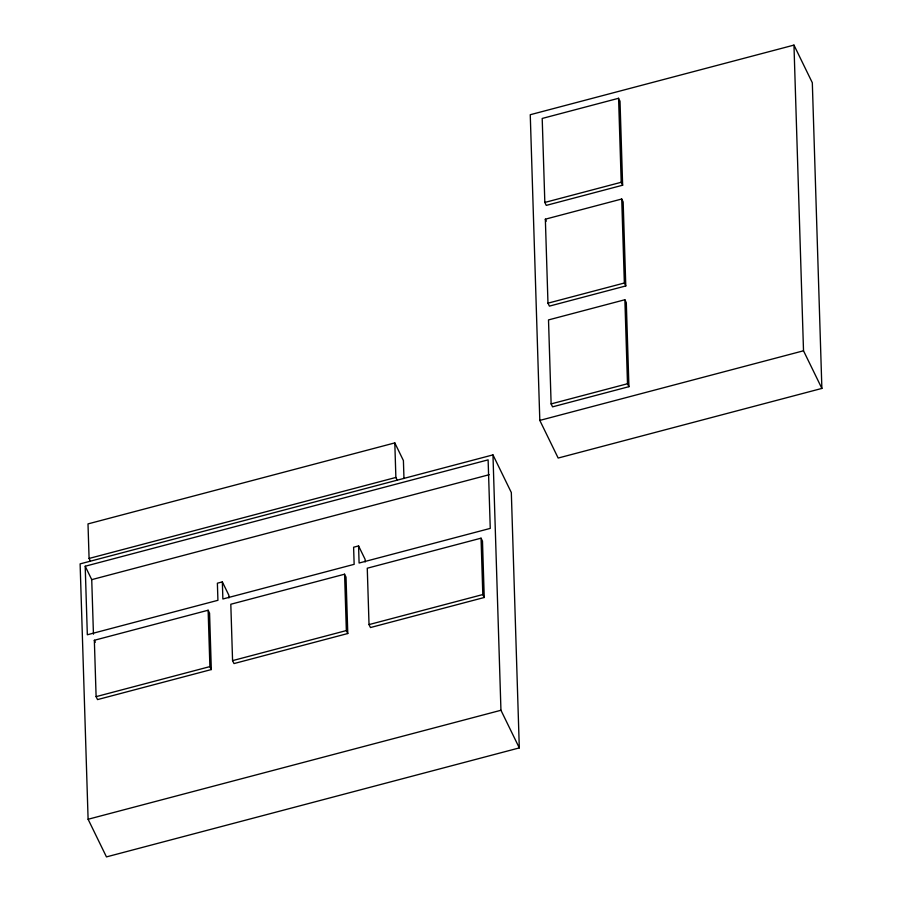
<?xml version="1.0" encoding="UTF-8"?>
<svg xmlns="http://www.w3.org/2000/svg" width="902" height="902" viewBox="0 0 902 902"><rect width="100%" height="100%" fill="white"/><g stroke="black" fill="none" stroke-linecap="round" stroke-linejoin="round"><path stroke-width="1.35" d="M793.963 45.1L530.252 114.723L539.813 420.411L558.169 458.047L821.88 388.424L812.319 82.736L793.963 45.1L803.513 350.788L821.88 388.424M618.58 98.284L542.203 118.455L544.831 202.443L546.262 205.385L622.639 185.214L620.012 101.227L618.58 98.284L621.207 182.283L622.639 185.214M544.831 202.443L621.207 182.283M545.349 219.186L621.726 199.015L623.158 201.958L625.785 285.945L549.408 306.116L547.976 303.173L545.349 219.186L546.308 221.148M547.976 303.173L624.353 283.014L621.726 199.015M624.872 299.746L548.506 319.917L551.122 403.904L552.565 406.847L628.931 386.676L626.304 302.689L624.872 299.746L627.499 383.745L628.931 386.676M403.972 478.511L403.408 460.55L394.805 442.905L88.001 523.904L89.084 558.451L90.313 560.976M551.122 403.904L627.499 383.745M539.813 420.411L803.513 350.788M89.084 558.451L395.877 477.451L394.805 442.905M492.966 454.89L80.12 563.885L88.103 819.264L106.459 856.9L519.304 747.905L511.321 492.526L492.966 454.89L500.948 710.269L519.304 747.905M85.194 566.231L488.117 459.851L490.26 528.392L359.097 563.028L358.568 545.924L353.607 547.232L354.148 564.336L222.873 598.996L222.343 581.891L217.382 583.199L217.923 600.304L87.336 634.771L85.194 566.231L91.733 579.636L93.447 634.196M91.733 579.636L489.211 474.7M94.349 640.273L208.125 610.237L209.568 613.18L211.327 669.555L97.54 699.591L96.108 696.648L94.349 640.273L95.308 642.235M344.587 574.202L230.811 604.25L232.569 660.625L234.001 663.568L347.789 633.52L346.018 577.145L344.587 574.202L346.345 630.577L347.789 633.52M481.048 538.178L367.261 568.215L369.031 624.59L370.463 627.533L484.239 597.496L482.48 541.121L481.048 538.178L482.807 594.553L484.239 597.496M96.108 696.648L209.895 666.612L208.125 610.237M232.569 660.625L346.345 630.577M369.031 624.59L482.807 594.553M88.103 819.264L500.948 710.269M624.353 283.014L625.785 285.945M395.877 477.451L397.105 479.965M358.568 545.924L365.107 559.33L365.186 561.969M222.343 581.891L228.882 595.297L228.961 597.925M209.895 666.612L211.327 669.555"/></g></svg>
